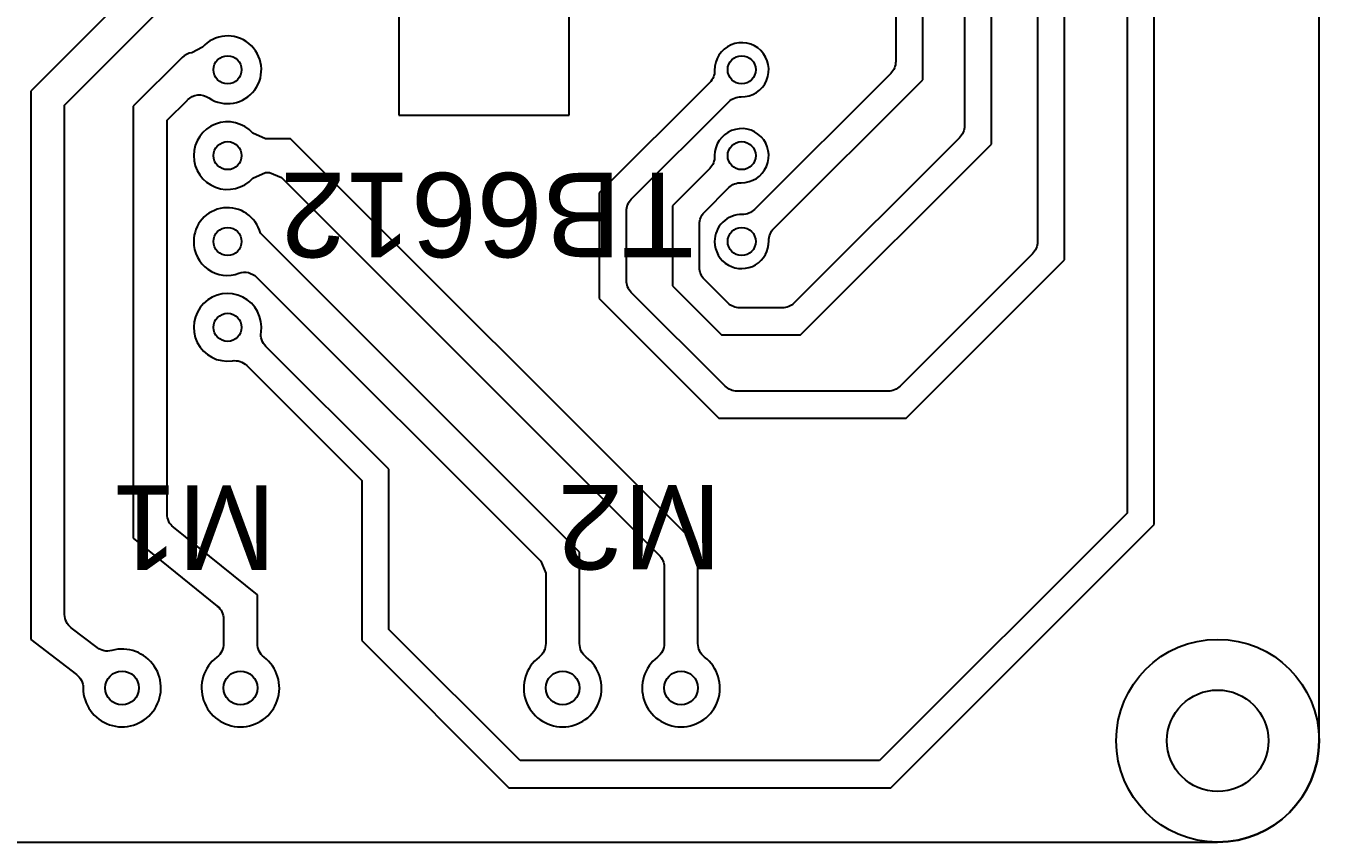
# Model space of a CAD drawing. Extents: x -81 to 81, y -56 to 81.
# Drawn here: x -44.63 to -6.4, y -38.82 to -14.68 of the extents above; entities that cross this region are included whole.
import ezdxf

# ---------------------------------------------------------------- set-up
doc = ezdxf.new("R2010")
doc.units = 0
for name, color, linetype in [('MOSFET', 7, 'CONTINUOUS'), ('MOSFET$MASK', 7, 'CONTINUOUS'), ('MOSFET$TRACES', 7, 'CONTINUOUS')]:
    doc.layers.add(name, color=color, linetype=linetype)
doc.styles.add('DEFAULT', font='arial.ttf')

msp = doc.modelspace()

# ---------------------------------------------------------------- linework, layer by layer
at = {"layer": 'MOSFET'}
for p, q in [((-6.4, -35.825), (-6.4, 53.175)), ((-77.6, -38.825), (-9.4, -38.825))]:
    msp.add_line(p, q, dxfattribs=at)
msp.add_circle((-9.4, -35.825), 3, dxfattribs=at)
msp.add_arc((-9.4, -35.825), 3, 270, 0, dxfattribs=at)
at = {"layer": 'MOSFET$MASK'}
for p, q in [((-33.602, -10.72), (-33.602, -17.314)), ((-28.576, -17.314), (-28.576, -10.72)), ((-33.602, -17.314), (-28.576, -17.314))]:
    msp.add_line(p, q, dxfattribs=at)
at = {"layer": 'MOSFET$TRACES'}
for p, q in [((-11.28, -29.429), (-11.28, 35.778)), ((-12.08, 35.447), (-12.08, -29.097)), ((-13.926, -21.602), (-13.926, 31.181)), ((-14.726, 30.642), (-14.726, -21.063)), ((-16.085, -18.173), (-16.085, 26.228)), ((-16.885, 25.689), (-16.885, -17.634)), ((-18.117, -16.268), (-18.117, 22.418)), ((-18.917, 21.879), (-18.917, -15.729)), ((-40.817, -12.935), (-44.488, -16.606)), ((-43.488, -17.02), (-40.549, -14.081)), ((-40.016, -15.613), (-41.456, -17.054)), ((-39.415, -15.308), (-39.725, -15.471)), ((-24.416, -16.355), (-27.68, -19.619)), ((-19.064, -16.083), (-23.09, -20.109)), ((-22.524, -20.674), (-18.117, -16.268)), ((-44.488, -16.606), (-44.488, -32.831)), ((-43.488, -32.089), (-43.488, -17.02)), ((-41.456, -17.054), (-41.456, -29.835)), ((-40.456, -17.468), (-39.857, -16.869)), ((-26.734, -19.804), (-23.851, -16.921)), ((-40.456, -29.118), (-40.456, -17.468)), ((-37.552, -18.015), (-37.925, -17.848)), ((-36.812, -18.015), (-37.552, -18.015)), ((-24.764, -30.063), (-36.812, -18.015)), ((-17.032, -17.988), (-21.918, -22.874)), ((-21.733, -23.82), (-16.085, -18.173)), ((-37.925, -19.182), (-37.552, -19.015)), ((-37.552, -19.015), (-37.433, -19.015)), ((-37.433, -19.015), (-37.08, -19.161)), ((-24.416, -18.895), (-25.521, -20)), ((-37.08, -19.161), (-25.91, -30.331)), ((-24.575, -20.185), (-23.851, -19.461)), ((-27.68, -19.619), (-27.68, -22.745)), ((-26.88, -22.206), (-26.88, -20.158)), ((-25.521, -20), (-25.521, -22.364)), ((-24.721, -21.825), (-24.721, -20.539)), ((-28.264, -30.246), (-37.701, -20.809)), ((-14.873, -21.417), (-18.79, -25.335)), ((-18.605, -26.281), (-13.926, -21.602)), ((-37.811, -22.113), (-29.41, -30.514)), ((-25.521, -22.364), (-24.064, -23.82)), ((-23.879, -22.874), (-24.575, -22.179)), ((-27.68, -22.745), (-24.144, -26.281)), ((-23.959, -25.335), (-26.734, -22.56)), ((-22.271, -23.02), (-23.526, -23.02)), ((-24.064, -23.82), (-21.733, -23.82)), ((-33.904, -27.795), (-37.539, -24.161)), ((-38.104, -24.726), (-34.704, -28.127)), ((-19.144, -25.481), (-23.605, -25.481)), ((-24.144, -26.281), (-18.605, -26.281)), ((-33.904, -32.532), (-33.904, -27.795)), ((-34.704, -28.127), (-34.704, -32.863)), ((-12.08, -29.097), (-19.396, -36.413)), ((-19.065, -37.213), (-11.28, -29.429)), ((-37.789, -31.513), (-40.27, -29.507)), ((-41.456, -29.835), (-38.975, -31.84)), ((-24.764, -32.951), (-24.764, -30.063)), ((-29.41, -30.514), (-29.264, -30.867)), ((-28.264, -32.951), (-28.264, -30.246)), ((-29.264, -30.867), (-29.264, -32.951)), ((-25.764, -30.684), (-25.764, -32.951)), ((-37.789, -32.951), (-37.789, -31.513)), ((-42.529, -33.069), (-43.292, -32.486)), ((-38.789, -32.229), (-38.789, -32.951)), ((-44.488, -32.831), (-43.136, -33.864)), ((-34.704, -32.863), (-30.354, -37.213)), ((-30.023, -36.413), (-33.904, -32.532)), ((-19.396, -36.413), (-30.023, -36.413)), ((-30.354, -37.213), (-19.065, -37.213))]:
    msp.add_line(p, q, dxfattribs=at)
for centre, radius in [((-38.67, -15.975), 0.415), ((-23.47, -15.975), 0.415), ((-38.67, -18.515), 0.415), ((-23.47, -18.515), 0.415), ((-38.67, -21.055), 0.415), ((-23.47, -21.055), 0.415), ((-38.67, -23.595), 0.415), ((-41.789, -34.263), 0.5), ((-38.289, -34.263), 0.5), ((-28.764, -34.263), 0.5), ((-25.264, -34.263), 0.5), ((-9.4, -35.825), 1.5)]:
    msp.add_circle(centre, radius, dxfattribs=at)
for centre, radius, start, end in [((-38.67, -15.975), 1, 236.26, 138.1897), ((-23.47, -15.975), 0.8, 268.8131, 181.1869), ((-39.662, -15.967), 0.5, 97.2388, 135), ((-38.67, -18.515), 1, 41.8103, 180), ((-23.47, -18.515), 0.8, 268.8131, 180), ((-38.67, -18.515), 1, 180, 318.1897), ((-23.47, -18.515), 0.8, 180, 181.1869), ((-38.67, -21.055), 1, 14.2281, 180), ((-23.47, -21.055), 0.8, 88.8115, 180.0025), ((-38.677, -21.065), 0.993, 179.4407, 290.2698), ((-23.47, -21.055), 0.8, 180, 1.1869), ((-38.67, -23.595), 1, 351.8699, 278.1301), ((-41.789, -34.263), 1.15, 179.9308, 105.3204), ((-38.289, -34.263), 1.15, 127.3052, 52.6948), ((-28.764, -34.263), 1.15, 127.3052, 52.6948), ((-25.264, -34.263), 1.15, 127.3052, 52.6948)]:
    msp.add_arc(centre, radius, start, end, dxfattribs=at)
at = {"layer": 'MOSFET$TRACES', "extrusion": (0, 0, -1)}
for centre, radius, start, end in [((24.77, -16.002), 0.5, 178.8131, 225), ((19.417, -15.729), 0.5, 180, 225), ((39.505, -17.203), 0.485, 43.5559, 125.184), ((23.497, -17.275), 0.5, 45, 91.1869), ((17.385, -17.634), 0.5, 180, 225), ((24.77, -18.542), 0.5, 178.8131, 225), ((23.497, -19.815), 0.5, 45, 91.1869), ((26.38, -20.158), 0.5, 0, 45), ((24.221, -20.539), 0.5, 360, 45), ((23.443, -19.755), 0.5, 225, 271.1885), ((22.17, -21.028), 0.5, 358.8131, 45), ((15.226, -21.063), 0.5, 180, 225), ((38.161, -22.453), 0.488, 69.3826, 135.9069), ((24.221, -21.825), 0.5, 315, 360), ((26.38, -22.206), 0.5, 315, 360), ((23.526, -22.52), 0.5, 270, 315), ((22.271, -22.52), 0.5, 225, 270), ((37.185, -23.807), 0.5, 315, 8.1301), ((38.455, -25.072), 0.492, 81.4128, 135.4571), ((23.605, -24.981), 0.5, 270, 315), ((19.144, -24.981), 0.5, 225, 270), ((39.972, -29.126), 0.484, 308.0319, 0.9145), ((26.264, -30.684), 0.5, 135, 180), ((42.988, -32.089), 0.5, 307.3744, 0), ((39.273, -32.221), 0.484, 128.0319, 180.9145), ((42.225, -32.672), 0.5, 254.6796, 307.3744), ((39.289, -32.951), 0.5, 180, 232.6948), ((37.289, -32.951), 0.5, 307.3052, 0), ((29.764, -32.951), 0.5, 180, 232.6948), ((27.764, -32.951), 0.5, 307.3052, 0), ((26.264, -32.951), 0.5, 180, 232.6948), ((24.264, -32.951), 0.5, 307.3052, 360), ((43.439, -34.261), 0.5, 127.3744, 180.0692)]:
    msp.add_arc(centre, radius, start, end, dxfattribs=at)

# ---------------------------------------------------------------- texts
at = {"layer": 'MOSFET$MASK', "style": 'DEFAULT'}
for s, p in [('TB6612', (-24.891, -19.023)), ('M1', (-37.239, -28.27)), ('M2', (-24.064, -28.255))]:
    msp.add_text(s, height=2.5, rotation=180, dxfattribs=at).set_placement(p)

doc.saveas('drawing.dxf')
